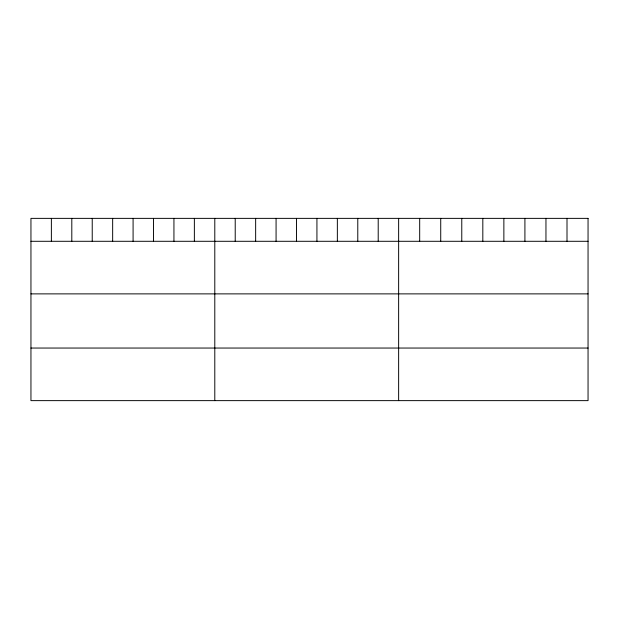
<?xml version="1.0" encoding="UTF-8"?>
<svg xmlns="http://www.w3.org/2000/svg" width="619" height="619" viewBox="0 0 619 619"><rect width="100%" height="100%" fill="white"/><g stroke="black" fill="none" stroke-linecap="round" stroke-linejoin="round"><path stroke-width="0.93" d="M30.95 241.294L588.05 241.294M30.95 293.878L588.05 293.878M30.95 348.048L588.05 348.048M567.004 218.368L567.004 241.294M545.958 218.368L545.958 241.294M524.912 218.368L524.912 241.294M503.866 218.368L503.866 241.294M482.82 218.368L482.82 241.294M461.774 218.368L461.774 241.294M440.728 218.368L440.728 241.294M419.682 218.368L419.682 241.294M398.636 218.368L398.636 400.632M378.209 218.368L378.209 241.294M357.782 218.368L357.782 241.294M337.355 218.368L337.355 241.294M316.928 218.368L316.928 241.294M296.501 218.368L296.501 241.294M276.074 218.368L276.074 241.294M255.647 218.368L255.647 241.294M235.22 218.368L235.22 241.294M214.793 218.368L214.793 400.632M194.366 218.368L194.366 241.294M173.939 218.368L173.939 241.294M153.512 218.368L153.512 241.294M133.085 218.368L133.085 241.294M112.658 218.368L112.658 241.294M92.231 218.368L92.231 241.294M71.804 218.368L71.804 241.294M51.377 218.368L51.377 241.294M588.05 218.368L30.95 218.368L30.95 400.632L588.05 400.632L588.05 218.368"/></g></svg>
